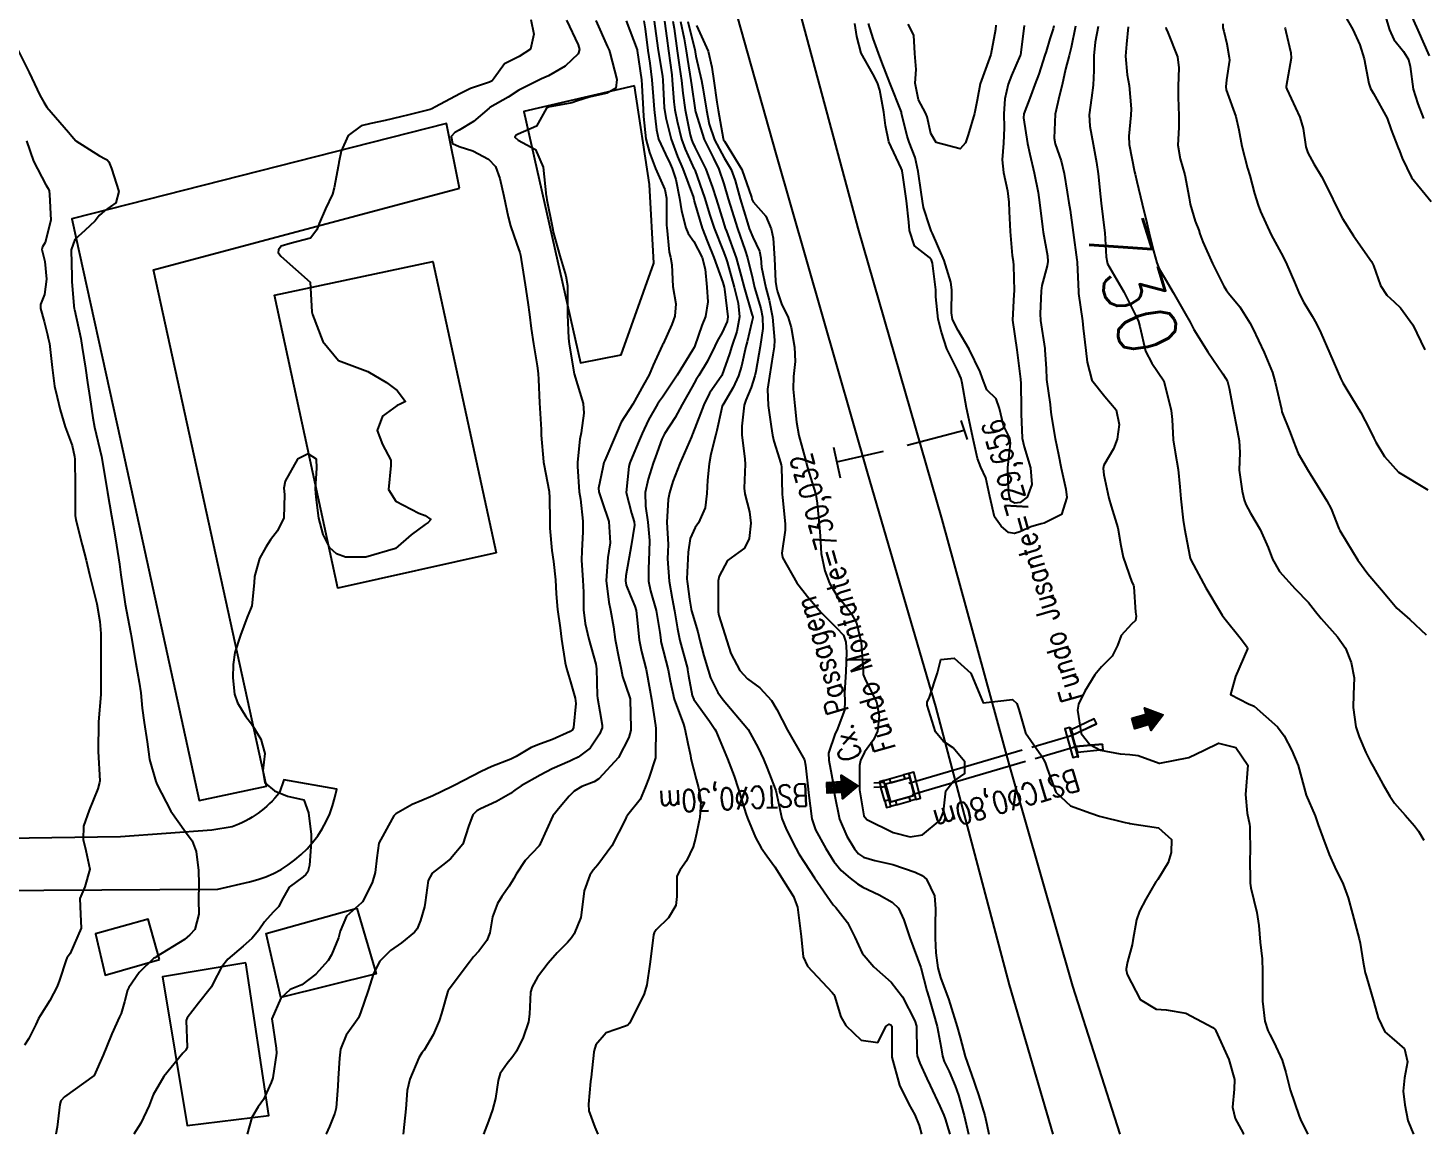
# Model space of a CAD drawing. Header units: metres. Extents: x 292545 to 299085, y 7450245 to 7463078.
# Drawn here: x 298801.4 to 298896, y 7450250 to 7450325 of the extents above; entities that cross this region are included whole.
import ezdxf
from ezdxf.enums import TextEntityAlignment as Align

# ---------------------------------------------------------------- set-up
doc = ezdxf.new("R2010")
doc.units = ezdxf.units.M
doc.linetypes.add('CONTINUO', pattern=[0])
doc.linetypes.add('TRACEJADO', pattern=[8.7, 8, -0.7])
for name, color, linetype in [('BUEIRO', 151, 'Continuous'), ('CAIXA', 45, 'Continuous'), ('Cotas', 45, 'Continuous'), ('Curvas de Nivel 1m', 11, 'Continuous'), ('Curvas de Nivel 5m', 15, 'Continuous'), ('Edificações', 30, 'Continuous'), ('Linha Férrea', 20, 'Continuous'), ('Pórtico', 62, 'Continuous'), ('TEXTO', 45, 'Continuous'), ('TUBO', 45, 'Continuous'), ('Vias Primárias', 230, 'Continuous')]:
    doc.layers.add(name, color=color, linetype=linetype)
doc.styles.add('ROMANS', font='romans', dxfattribs={"height": 0.2})
doc.styles.add('Style-STANDARD', font='STANDARD.shx')

msp = doc.modelspace()

# ---------------------------------------------------------------- hatches: boundary and pattern name
at = {"layer": 'TEXTO'}
for points in [[(298876.283, 7450278.17), (298877.256, 7450278.456), (298877.135, 7450278.869), (298878.4, 7450278.407), (298877.586, 7450277.335), (298877.465, 7450277.747), (298876.491, 7450277.461)], [(298855.578, 7450273.819), (298856.591, 7450273.878), (298856.566, 7450274.307), (298857.694, 7450273.572), (298856.658, 7450272.711), (298856.633, 7450273.14), (298855.62, 7450273.082)]]:
    msp.add_hatch(color=256, dxfattribs=at).paths.add_polyline_path(points)

# ---------------------------------------------------------------- linework, layer by layer
at = {"layer": 'BUEIRO', "linetype": 'TRACEJADO', "flags": 128}
for points in [[(298858.766, 7450273.784), (298859.507, 7450273.833)], [(298858.786, 7450273.484), (298859.527, 7450273.534)]]:
    msp.add_lwpolyline(points, dxfattribs=at)
at = {"layer": 'BUEIRO', "linetype": 'CONTINUO'}
for points in [[(298872.623, 7450275.587, 731.791), (298872.076, 7450277.547, 731.788), (298871.739, 7450277.441, 731.779), (298872.285, 7450275.502, 731.764)], [(298873.883, 7450277.805, 730.538), (298873.733, 7450278.121, 730.538), (298872.174, 7450277.381, 731.454), (298872.269, 7450277.038, 731.454)], [(298874.301, 7450276.388, 730.321), (298872.492, 7450276.22, 731.441), (298872.593, 7450275.878, 731.438), (298874.333, 7450276.04, 730.321)]]:
    msp.add_polyline3d(points, close=True, dxfattribs=at)
for points in [[(298872.076, 7450277.547, 731.788), (298872.088, 7450277.539, 731.379), (298872.65, 7450275.526, 731.388), (298872.623, 7450275.587, 731.791)], [(298874.298, 7450276.418, 729.851), (298872.477, 7450276.249, 729.656), (298872.244, 7450277.017, 729.658), (298873.889, 7450277.793, 730.019), (298873.883, 7450277.805, 730.538)], [(298874.298, 7450276.418, 729.851), (298874.301, 7450276.388, 730.321)]]:
    msp.add_polyline3d(points, dxfattribs=at)
at = {"layer": 'CAIXA', "linetype": 'CONTINUO'}
for points in [[(298861.615, 7450272.657, 732), (298861.945, 7450272.742, 732.001), (298861.492, 7450274.51, 731.996), (298861.162, 7450274.425, 732.003)], [(298859.554, 7450273.551, 732.043), (298859.445, 7450273.941, 732.044), (298859.152, 7450273.859, 732.043), (298859.261, 7450273.469, 732.043)], [(298861.221, 7450274.136, 730.069), (298859.561, 7450273.686, 730.123), (298859.918, 7450272.493, 730.12), (298861.507, 7450272.941, 730.061)], [(298861.228, 7450274.148, 731.809), (298861.158, 7450274.424, 731.805), (298860.793, 7450274.321, 731.814), (298860.869, 7450274.05, 731.814)], [(298859.932, 7450272.183, 732.058), (298859.808, 7450272.626, 732.055), (298859.519, 7450272.545, 732.055), (298859.643, 7450272.102, 732.055)]]:
    msp.add_polyline3d(points, close=True, dxfattribs=at)
for points in [[(298859.451, 7450273.943, 731.823), (298859.84, 7450274.053, 731.82), (298859.914, 7450273.789, 731.82), (298859.517, 7450273.684, 731.823)], [(298859.856, 7450272.473, 732.058), (298859.554, 7450273.551, 732.043)], [(298859.84, 7450274.053, 731.82), (298860.793, 7450274.321, 731.814)], [(298859.914, 7450273.789, 731.82), (298860.869, 7450274.05, 731.814)], [(298859.519, 7450272.545, 732.055), (298859.261, 7450273.469, 732.043)], [(298860.241, 7450272.582, 731.77), (298861.179, 7450272.846, 731.788)], [(298861.608, 7450272.655, 731.792), (298861.26, 7450272.557, 731.788), (298861.179, 7450272.846, 731.788), (298861.527, 7450272.944, 731.792)], [(298859.856, 7450272.473, 731.798), (298860.241, 7450272.582, 731.77), (298860.322, 7450272.293, 731.77), (298859.937, 7450272.185, 731.792)], [(298860.322, 7450272.293, 731.77), (298861.26, 7450272.557, 731.788)]]:
    msp.add_polyline3d(points, dxfattribs=at)
at = {"layer": 'Curvas de Nivel 1m', "flags": 128}
for points, elevation in [([(298894.812, 7450326.82), (298895.689, 7450324.86), (298896.452, 7450323.116)], 723), ([(298893.336, 7450326.302), (298893.774, 7450324.884), (298894.067, 7450324.221), (298894.718, 7450323.409), (298895.052, 7450322.867), (298895.167, 7450322.407), (298895.372, 7450320.863), (298895.685, 7450319.852), (298896.072, 7450318.856)], 724), ([(298835.501, 7450325.579), (298835.715, 7450324.588), (298835.477, 7450323.579), (298834.708, 7450323.077), (298833.717, 7450322.586), (298833.018, 7450321.607), (298832.872, 7450321.428), (298832.69, 7450321.34), (298831.403, 7450320.905), (298830.682, 7450320.531), (298829.042, 7450319.654), (298828.796, 7450319.533), (298828.67, 7450319.488), (298827.225, 7450319.114), (298826.662, 7450318.975), (298825.628, 7450318.721), (298824.655, 7450318.523), (298823.995, 7450318.367), (298823.119, 7450317.723), (298822.632, 7450316.642), (298822.47, 7450315.886), (298822.453, 7450315.732), (298822.171, 7450314.162), (298822.04, 7450313.736), (298821.576, 7450312.747), (298821.135, 7450311.744), (298820.991, 7450311.323), (298820.563, 7450310.751), (298819.167, 7450310.379), (298818.557, 7450310.215), (298818.387, 7450309.949), (298818.367, 7450309.782), (298818.549, 7450309.526), (298820.523, 7450307.75), (298820.647, 7450305.749), (298820.68, 7450305.569), (298821.388, 7450303.741), (298822.464, 7450302.437), (298824.453, 7450301.71), (298825.713, 7450300.959), (298826.44, 7450300.414), (298826.995, 7450299.674), (298826.631, 7450299.477), (298826.429, 7450299.39), (298825.444, 7450298.668), (298825.071, 7450297.7), (298825.445, 7450296.746), (298826.004, 7450295.686), (298826.006, 7450295.313), (298825.855, 7450293.688), (298826.351, 7450292.894), (298827.915, 7450292.088), (298828.337, 7450291.927), (298828.722, 7450291.656), (298828.548, 7450291.441), (298828.329, 7450291.308), (298827.378, 7450290.613), (298826.313, 7450289.68), (298824.307, 7450289.109), (298822.934, 7450289.097), (298822.309, 7450289.324), (298821.857, 7450289.735), (298821.421, 7450290.64), (298821.13, 7450291.742), (298820.936, 7450293.162), (298820.897, 7450293.745), (298820.987, 7450295.133), (298820.951, 7450295.744), (298820.386, 7450296.107), (298819.681, 7450295.761), (298818.841, 7450294.246), (298818.744, 7450293.774), (298818.787, 7450293.343), (298818.744, 7450291.774), (298818.324, 7450290.896), (298817.831, 7450290.272), (298817.516, 7450289.788), (298817.092, 7450289.005), (298816.764, 7450287.795), (298816.726, 7450287.356), (298816.565, 7450285.797), (298816.495, 7450285.563), (298816.255, 7450285.025), (298815.797, 7450283.807), (298815.413, 7450282.624), (298815.299, 7450281.814), (298815.294, 7450280.904), (298815.402, 7450279.812), (298815.592, 7450279.214), (298816.178, 7450278.281), (298816.554, 7450277.796), (298817.189, 7450276.758), (298817.463, 7450275.787), (298817.324, 7450274.595), (298817.46, 7450273.787), (298818.115, 7450273.239), (298818.996, 7450272.885), (298820.106, 7450272.623), (298820.409, 7450271.755), (298820.605, 7450270.279), (298820.599, 7450269.752), (298820.495, 7450268.191), (298820.379, 7450267.755), (298820.245, 7450267.562), (298820.048, 7450267.412), (298819.103, 7450266.703), (298818.578, 7450265.774), (298818.397, 7450265.399), (298818.015, 7450265.012), (298817.438, 7450264.356), (298817.05, 7450263.79), (298816.573, 7450263.219), (298815.992, 7450262.698), (298814.949, 7450261.816), (298814.508, 7450261.289), (298813.958, 7450260.194), (298813.833, 7450259.953), (298813.751, 7450259.832), (298812.945, 7450258.838), (298812.188, 7450257.847), (298812.126, 7450257.652), (298812.188, 7450255.847), (298812.101, 7450255.648), (298811.899, 7450255.44), (298810.596, 7450253.869), (298809.87, 7450252.612), (298809.676, 7450252.07), (298809.617, 7450251.882), (298809.05, 7450250.683), (298808.56, 7450249.95)], 742), ([(298837.918, 7450325.548), (298838.718, 7450323.873), (298838.802, 7450323.539), (298838.71, 7450323.264), (298837.833, 7450322.418), (298836.695, 7450321.769), (298836.228, 7450321.567), (298834.685, 7450320.786), (298833.956, 7450320.321), (298832.72, 7450319.61), (298832.69, 7450319.592), (298832.672, 7450319.575), (298831.617, 7450318.662), (298830.65, 7450318.083), (298830.358, 7450317.923), (298830.101, 7450317.638), (298830.182, 7450317.181), (298830.636, 7450316.957), (298831.573, 7450316.681), (298832.628, 7450316.117), (298833.117, 7450315.605), (298833.411, 7450314.802), (298833.662, 7450313.599), (298833.974, 7450312.201), (298834.127, 7450311.594), (298834.56, 7450310.341), (298834.751, 7450309.783), (298834.795, 7450309.586), (298834.842, 7450309.292), (298835.126, 7450307.581), (298835.304, 7450306.371), (298835.403, 7450305.577), (298835.529, 7450304.61), (298835.687, 7450303.572), (298835.94, 7450302.088), (298836.009, 7450301.567), (298836.028, 7450301.145), (298836.087, 7450299.565), (298836.201, 7450297.768), (298836.21, 7450297.563), (298836.213, 7450297.375), (298836.353, 7450295.56), (298836.358, 7450295.536), (298836.382, 7450295.423), (298836.739, 7450293.556), (298836.781, 7450293.131), (298836.792, 7450291.555), (298836.804, 7450291.079), (298836.939, 7450289.554), (298837.04, 7450288.814), (298837.187, 7450287.551), (298837.221, 7450286.603), (298837.317, 7450285.549), (298837.503, 7450284.295), (298837.596, 7450283.546), (298837.834, 7450281.928), (298837.924, 7450281.543), (298838.204, 7450280.637), (298838.515, 7450279.537), (298838.559, 7450279.166), (298838.397, 7450277.538), (298838.321, 7450277.388), (298838.169, 7450277.278), (298836.978, 7450276.735), (298836.156, 7450276.427), (298835.534, 7450276.187), (298834.517, 7450275.584), (298834.141, 7450275.388), (298832.853, 7450274.886), (298832.132, 7450274.565), (298830.342, 7450273.637), (298830.205, 7450273.556), (298830.121, 7450273.51), (298828.864, 7450272.9), (298828.107, 7450272.588), (298827.459, 7450272.31), (298826.348, 7450271.677), (298826.219, 7450271.552), (298826.09, 7450271.348), (298825.2, 7450269.693), (298825.066, 7450268.698), (298824.948, 7450267.697), (298824.749, 7450266.993), (298824.094, 7450265.709), (298824.022, 7450265.648), (298822.996, 7450264.737), (298822.571, 7450263.724), (298822.451, 7450263.273), (298821.987, 7450262.126), (298821.758, 7450261.733), (298820.913, 7450260.802), (298819.958, 7450260.076), (298819.738, 7450259.981), (298819.184, 7450259.768), (298818.54, 7450259.181), (298817.933, 7450257.78), (298818.232, 7450255.777), (298818.24, 7450255.436), (298817.99, 7450253.779), (298817.969, 7450253.692), (298817.88, 7450253.447), (298817.361, 7450252.292), (298817, 7450251.789), (298816.565, 7450251.08), (298816.258, 7450249.95)], 741), ([(298841.962, 7450325.498), (298842.714, 7450323.531), (298842.721, 7450323.49), (298843.017, 7450321.487), (298843.046, 7450321.13), (298843.128, 7450319.485), (298843.144, 7450319.007), (298843.296, 7450317.483), (298843.552, 7450316.562), (298843.965, 7450315.477), (298844.601, 7450314.038), (298844.704, 7450313.468), (298844.72, 7450311.613), (298844.721, 7450311.468), (298844.89, 7450309.799), (298844.979, 7450309.464), (298845.065, 7450308.942), (298845.129, 7450307.461), (298845.343, 7450306.289), (298845.28, 7450305.458), (298845.078, 7450304.877), (298844.474, 7450303.575), (298844.437, 7450303.507), (298844.415, 7450303.471), (298843.813, 7450302.123), (298843.534, 7450301.479), (298843.138, 7450300.791), (298842.433, 7450299.49), (298841.644, 7450298.272), (298841.312, 7450297.506), (298840.516, 7450295.65), (298840.464, 7450295.519), (298840.38, 7450295.188), (298840.105, 7450293.783), (298840.121, 7450293.522), (298840.353, 7450292.861), (298840.796, 7450291.513), (298840.886, 7450290.079), (298840.806, 7450289.513), (298840.733, 7450289.087), (298840.616, 7450287.515), (298840.792, 7450286.036), (298840.92, 7450285.51), (298841.119, 7450284.375), (298841.231, 7450283.505), (298841.486, 7450282.239), (298841.623, 7450281.499), (298841.722, 7450281.011), (298842.194, 7450279.621), (298842.234, 7450279.49), (298842.239, 7450279.442), (298842.298, 7450277.489), (298842.284, 7450277.367), (298842.157, 7450276.867), (298841.455, 7450275.5), (298840.128, 7450274.063), (298839.791, 7450273.859), (298838.967, 7450273.532), (298838.435, 7450273.22), (298838.113, 7450272.872), (298837.484, 7450272.164), (298836.993, 7450271.556), (298836.148, 7450269.643), (298836.113, 7450269.569), (298836.072, 7450269.521), (298835.125, 7450268.516), (298834.506, 7450267.585), (298834.351, 7450267.284), (298834.041, 7450266.77), (298833.543, 7450266.082), (298833.241, 7450265.598), (298832.911, 7450264.704), (298832.712, 7450263.603), (298832.52, 7450263.08), (298831.984, 7450262.355), (298831.625, 7450261.968), (298831.336, 7450261.62), (298829.954, 7450259.784), (298829.894, 7450259.701), (298829.866, 7450259.641), (298829.447, 7450258.136), (298829.29, 7450257.646), (298828.885, 7450256.683), (298828.258, 7450255.656), (298828.104, 7450255.455), (298827.898, 7450255.119), (298827.29, 7450253.669), (298827.12, 7450252.916), (298827.018, 7450251.673), (298826.919, 7450250.601), (298826.843, 7450249.95)], 739), ([(298843.182, 7450325.486), (298843.26, 7450324.96), (298843.444, 7450323.483), (298843.573, 7450322.612), (298843.719, 7450321.48), (298843.801, 7450320.36), (298843.873, 7450319.478), (298844.04, 7450318.088), (298844.177, 7450317.475), (298844.633, 7450316.451), (298844.955, 7450315.794), (298845.093, 7450315.463), (298845.339, 7450314.732), (298845.588, 7450313.455), (298845.723, 7450312.592), (298846.013, 7450311.448), (298846.187, 7450311.063), (298846.564, 7450310.525), (298847.12, 7450309.434), (298847.34, 7450308.633), (298847.45, 7450307.431), (298847.519, 7450306.424), (298847.359, 7450305.431), (298847.101, 7450304.827), (298846.625, 7450303.438), (298846.58, 7450303.331), (298846.47, 7450303.145), (298845.431, 7450301.455), (298844.438, 7450299.954), (298844.232, 7450299.675), (298844.097, 7450299.473), (298843.486, 7450298.41), (298843.05, 7450297.484), (298842.863, 7450297.021), (298842.387, 7450295.888), (298842.226, 7450295.492), (298842.15, 7450295.263), (298841.976, 7450293.496), (298842.342, 7450292.076), (298842.526, 7450291.488), (298842.541, 7450291.278), (298842.317, 7450289.879), (298842.244, 7450289.491), (298841.955, 7450287.827), (298841.928, 7450287.495), (298841.982, 7450287.196), (298842.273, 7450286.475), (298842.559, 7450285.78), (298842.641, 7450285.486), (298842.7, 7450285.044), (298842.852, 7450283.484), (298843.024, 7450282.689), (298843.321, 7450281.479), (298843.582, 7450280.093), (298843.688, 7450279.475), (298843.964, 7450277.674), (298843.976, 7450277.472), (298843.969, 7450275.648), (298843.952, 7450275.472), (298843.504, 7450274.101), (298843.265, 7450273.479), (298842.927, 7450272.665), (298842.095, 7450271.607), (298842.04, 7450271.545), (298842.006, 7450271.491), (298841.925, 7450271.326), (298841.002, 7450269.506), (298840.06, 7450268.23), (298839.726, 7450267.853), (298839.499, 7450267.526), (298839.116, 7450266.45), (298839.008, 7450265.53), (298838.896, 7450264.649), (298838.444, 7450263.536), (298838.268, 7450263.269), (298837.994, 7450262.948), (298837.285, 7450262.249), (298836.67, 7450261.56), (298835.963, 7450260.604), (298835.589, 7450259.941), (298835.491, 7450259.575), (298835.416, 7450258.098), (298835.348, 7450257.576), (298834.99, 7450256.506), (298834.526, 7450255.584), (298834.278, 7450255.207), (298833.894, 7450254.748), (298833.42, 7450254.062), (298833.286, 7450253.596), (298833.11, 7450252.358), (298832.9, 7450251.6), (298832.625, 7450250.828), (298832.299, 7450249.95)], 738), ([(298843.866, 7450325.479), (298844.061, 7450324.139), (298844.152, 7450323.476), (298844.429, 7450321.74), (298844.459, 7450321.472), (298844.559, 7450319.587), (298844.572, 7450319.471), (298844.665, 7450318.922), (298845.016, 7450317.464), (298845.462, 7450316.289), (298845.814, 7450315.452), (298846.533, 7450313.502), (298846.543, 7450313.441), (298846.554, 7450313.402), (298846.591, 7450313.256), (298847.14, 7450311.434), (298847.487, 7450310.508), (298847.927, 7450309.426), (298848.528, 7450307.732), (298848.624, 7450307.419), (298848.654, 7450307.287), (298848.869, 7450305.416), (298848.827, 7450305.088), (298848.487, 7450304.341), (298848.142, 7450303.759), (298847.979, 7450303.425), (298847.489, 7450302.403), (298846.903, 7450301.435), (298846.73, 7450301.157), (298846.445, 7450300.657), (298845.779, 7450299.45), (298845.291, 7450298.586), (298844.574, 7450297.467), (298844.399, 7450297.118), (298843.958, 7450295.903), (298843.805, 7450295.476), (298843.466, 7450294.385), (298843.268, 7450293.481), (298843.274, 7450292.556), (298843.449, 7450291.479), (298843.566, 7450290.232), (298843.544, 7450289.478), (298843.477, 7450288.296), (298843.485, 7450287.478), (298843.626, 7450286.826), (298844.009, 7450285.473), (298844.248, 7450283.998), (298844.314, 7450283.469), (298844.33, 7450283.381), (298844.831, 7450281.464), (298844.965, 7450280.703), (298845.236, 7450279.46), (298845.858, 7450277.762), (298845.961, 7450277.452), (298846.153, 7450276.453), (298846.331, 7450275.633), (298846.371, 7450275.447), (298846.716, 7450274.028), (298846.871, 7450273.439), (298847.033, 7450272.512), (298846.978, 7450271.437), (298846.675, 7450270.037), (298846.515, 7450269.443), (298846.063, 7450268.483), (298845.632, 7450267.88), (298845.416, 7450267.456), (298845.411, 7450266.078), (298845.35, 7450265.457), (298844.848, 7450264.629), (298844.006, 7450263.804), (298843.868, 7450263.608), (298843.83, 7450263.472), (298843.621, 7450261.831), (298843.569, 7450261.474), (298843.367, 7450260.068), (298843.183, 7450259.478), (298842.784, 7450258.642), (298842.193, 7450257.487), (298842.078, 7450257.342), (298841.93, 7450257.272), (298840.621, 7450256.811), (298839.91, 7450256), (298839.796, 7450255.629), (298839.775, 7450255.521), (298839.59, 7450253.819), (298839.556, 7450253.523), (298839.41, 7450251.982), (298839.448, 7450251.524), (298839.847, 7450250.429), (298840.058, 7450249.95)], 737), ([(298844.567, 7450325.472), (298844.726, 7450324.316), (298844.834, 7450323.468), (298845.064, 7450321.832), (298845.105, 7450321.464), (298845.203, 7450319.987), (298845.272, 7450319.461), (298845.423, 7450318.697), (298845.719, 7450317.454), (298845.967, 7450316.781), (298846.597, 7450315.44), (298846.622, 7450315.383), (298847.306, 7450313.433), (298847.631, 7450312.381), (298847.94, 7450311.426), (298848.558, 7450309.883), (298848.733, 7450309.418), (298848.816, 7450309.151), (298849.303, 7450307.412), (298849.574, 7450306.347), (298849.661, 7450305.408), (298849.479, 7450304.42), (298849.153, 7450303.413), (298848.983, 7450302.9), (298848.453, 7450301.42), (298847.634, 7450300.235), (298847.234, 7450299.432), (298847.02, 7450298.838), (298846.47, 7450297.439), (298846.452, 7450297.39), (298846.401, 7450297.269), (298845.61, 7450295.452), (298845.138, 7450294.226), (298844.907, 7450293.462), (298844.812, 7450293.008), (298844.735, 7450291.464), (298844.82, 7450289.965), (298844.802, 7450289.463), (298844.778, 7450288.991), (298844.891, 7450287.461), (298845.1, 7450286.286), (298845.255, 7450285.46), (298845.464, 7450284.245), (298845.621, 7450283.456), (298846.126, 7450281.54), (298846.144, 7450281.451), (298846.209, 7450281.057), (298846.457, 7450279.708), (298846.571, 7450279.444), (298847.618, 7450277.982), (298847.993, 7450277.423), (298848.051, 7450277.311), (298848.159, 7450277.033), (298848.844, 7450275.413), (298849.296, 7450274.244), (298849.579, 7450273.405), (298850.098, 7450271.708), (298850.196, 7450271.398), (298850.756, 7450270.066), (298851.134, 7450269.384), (298851.511, 7450268.822), (298852.06, 7450268.094), (298852.337, 7450267.657), (298852.509, 7450267.373), (298853.332, 7450266.062), (298853.607, 7450265.356), (298853.644, 7450264.981), (298853.84, 7450263.352), (298853.982, 7450261.969), (298854.281, 7450261.347), (298855.955, 7450259.567), (298856.059, 7450259.434), (298856.105, 7450259.328), (298856.528, 7450257.91), (298856.879, 7450257.316), (298857.918, 7450256.328), (298859.043, 7450256.162), (298859.613, 7450257.283), (298859.813, 7450257.402), (298859.934, 7450257.367), (298859.991, 7450257.279), (298860.001, 7450257.21), (298859.997, 7450255.279), (298860.006, 7450255.175), (298860.514, 7450253.274), (298861.143, 7450251.988), (298861.556, 7450251.263), (298861.846, 7450250.544), (298862.015, 7450249.95)], 736), ([(298845.649, 7450325.456), (298845.908, 7450324.27), (298846.045, 7450323.45), (298846.13, 7450322.871), (298846.353, 7450321.445), (298846.396, 7450321.15), (298846.649, 7450319.44), (298846.671, 7450319.322), (298847.268, 7450317.434), (298847.891, 7450316.167), (298848.27, 7450315.424), (298848.608, 7450314.434), (298848.896, 7450313.417), (298849.027, 7450312.977), (298849.525, 7450311.41), (298850.055, 7450309.908), (298850.215, 7450309.403), (298850.533, 7450308.04), (298850.69, 7450307.397), (298851.102, 7450305.985), (298851.23, 7450305.389), (298851.255, 7450304.624), (298851.061, 7450303.391), (298850.761, 7450301.701), (298850.698, 7450301.396), (298850.445, 7450300.611), (298850.093, 7450299.747), (298849.985, 7450299.404), (298849.82, 7450297.998), (298849.821, 7450297.406), (298850.033, 7450295.757), (298850.053, 7450295.403), (298849.989, 7450293.782), (298850.034, 7450293.403), (298850.344, 7450292.166), (298850.435, 7450291.398), (298850.323, 7450290.361), (298850.006, 7450289.713), (298849.588, 7450289.407), (298848.852, 7450288.867), (298848.289, 7450287.807), (298848.219, 7450287.486), (298848.217, 7450287.421), (298848.22, 7450287.359), (298848.216, 7450285.421), (298848.22, 7450285.379), (298848.26, 7450285.142), (298848.8, 7450283.414), (298849.085, 7450282.556), (298849.683, 7450281.405), (298850.207, 7450280.846), (298851.049, 7450280.235), (298851.828, 7450279.375), (298852.184, 7450278.756), (298852.914, 7450277.362), (298853.987, 7450275.509), (298854.065, 7450275.351), (298854.139, 7450274.985), (298854.33, 7450273.348), (298854.349, 7450273.118), (298854.564, 7450271.345), (298854.829, 7450270.599), (298855.524, 7450269.335), (298856.064, 7450268.441), (298856.565, 7450267.829), (298857.175, 7450267.313), (298857.675, 7450266.941), (298858.037, 7450266.711), (298859.145, 7450266.176), (298860.027, 7450265.695), (298860.449, 7450265.276), (298860.805, 7450264.482), (298861.222, 7450263.268), (298861.973, 7450261.26), (298862.379, 7450259.675), (298862.5, 7450259.252), (298862.835, 7450258.14), (298863.067, 7450257.243), (298863.34, 7450255.81), (298863.428, 7450255.237), (298863.546, 7450254.882), (298863.893, 7450254.198), (298864.302, 7450253.226), (298864.514, 7450252.583), (298864.895, 7450251.22), (298865.204, 7450249.95)], 734), ([(298846.164, 7450325.449), (298846.628, 7450323.528), (298846.645, 7450323.441), (298846.654, 7450323.383), (298846.71, 7450323.101), (298847.079, 7450321.436), (298847.167, 7450320.956), (298847.426, 7450319.432), (298847.611, 7450318.478), (298847.959, 7450317.427), (298848.631, 7450316.209), (298849.091, 7450315.415), (298849.368, 7450314.656), (298849.711, 7450313.409), (298850.196, 7450311.785), (298850.321, 7450311.403), (298850.567, 7450310.824), (298851.03, 7450309.865), (298851.106, 7450309.392), (298851.159, 7450308.775), (298851.445, 7450307.386), (298851.665, 7450306.534), (298851.906, 7450305.379), (298852.037, 7450303.819), (298852.004, 7450303.377), (298851.917, 7450302.827), (298851.698, 7450301.381), (298851.563, 7450300.502), (298851.597, 7450299.383), (298851.82, 7450297.971), (298851.892, 7450297.378), (298851.987, 7450296.964), (298852.387, 7450295.743), (298852.488, 7450295.369), (298852.509, 7450295.241), (298852.557, 7450293.368), (298852.571, 7450293.156), (298852.763, 7450291.366), (298852.753, 7450290.941), (298852.538, 7450289.368), (298852.588, 7450289.088), (298853.542, 7450287.357), (298854.274, 7450286.434), (298855.209, 7450285.341), (298856.253, 7450284.297), (298856.723, 7450283.799), (298856.871, 7450283.321), (298856.911, 7450282.642), (298856.886, 7450281.32), (298856.776, 7450279.898), (298856.798, 7450279.321), (298856.791, 7450278.714), (298856.262, 7450277.329), (298856.161, 7450277.123), (298855.693, 7450275.789), (298855.719, 7450275.334), (298856.079, 7450273.375), (298856.088, 7450273.33), (298856.118, 7450272.989), (298856.438, 7450271.325), (298856.937, 7450270.173), (298857.454, 7450269.309), (298857.727, 7450268.963), (298858.065, 7450268.741), (298858.843, 7450268.511), (298860.057, 7450268.248), (298861.592, 7450267.723), (298862.047, 7450267.503), (298862.357, 7450267.255), (298862.903, 7450266.118), (298862.957, 7450265.246), (298862.948, 7450264.182), (298862.938, 7450263.246), (298862.976, 7450262.257), (298863.125, 7450261.243), (298863.304, 7450260.578), (298863.805, 7450259.232), (298863.843, 7450259.123), (298863.948, 7450258.771), (298864.437, 7450257.225), (298864.629, 7450256.516), (298864.984, 7450255.219), (298865.563, 7450253.537), (298865.676, 7450253.212), (298865.874, 7450252.604), (298866.304, 7450251.205), (298866.446, 7450250.604), (298866.58, 7450249.95)], 733), ([(298846.739, 7450325.167), (298847.536, 7450323.432), (298847.79, 7450322.341), (298847.92, 7450321.428), (298848.126, 7450319.978), (298848.212, 7450319.425), (298848.557, 7450317.508), (298848.586, 7450317.421), (298848.642, 7450317.321), (298849.811, 7450315.408), (298850.473, 7450313.523), (298850.507, 7450313.401), (298850.591, 7450313.222), (298851.44, 7450312.245), (298851.812, 7450311.381), (298851.937, 7450310.75), (298852.027, 7450309.378), (298852.098, 7450307.808), (298852.175, 7450307.375), (298852.243, 7450307.097), (298852.512, 7450306.284), (298852.962, 7450305.365), (298853.17, 7450304.686), (298853.393, 7450303.361), (298853.441, 7450302.382), (298853.331, 7450301.361), (298853.306, 7450300.499), (298853.411, 7450299.36), (298853.52, 7450298.255), (298853.679, 7450297.357), (298854.188, 7450295.548), (298854.241, 7450295.351), (298854.376, 7450294.879), (298854.84, 7450293.345), (298854.935, 7450292.756), (298855.07, 7450291.343), (298855.126, 7450290.541), (298855.207, 7450289.341), (298855.451, 7450288.183), (298855.761, 7450287.335), (298856.275, 7450286.509), (298856.811, 7450285.865), (298857.213, 7450285.316), (298857.597, 7450284.65), (298857.913, 7450283.305), (298858.052, 7450281.466), (298858.05, 7450281.302), (298858.056, 7450281.147), (298858.207, 7450280.747), (298858.958, 7450279.292), (298859.129, 7450278.34), (298859.026, 7450277.291), (298858.755, 7450276.696), (298858.149, 7450275.872), (298857.861, 7450275.304), (298857.802, 7450274.968), (298857.815, 7450273.305), (298858.097, 7450271.558), (298858.301, 7450271.298), (298860.084, 7450270.416), (298861.234, 7450270.116), (298862.083, 7450270.263), (298863.284, 7450271.242), (298863.512, 7450271.829), (298863.651, 7450273.237), (298864.129, 7450273.859), (298864.946, 7450274.41), (298864.955, 7450275.222), (298864.152, 7450276.151), (298863.514, 7450276.598), (298862.953, 7450277.248), (298862.401, 7450279.046), (298862.397, 7450279.257), (298862.549, 7450279.607), (298863.091, 7450281.247), (298863.32, 7450282.146), (298864.228, 7450282.252), (298865.364, 7450281.218), (298866.193, 7450279.21), (298868.195, 7450279.432), (298868.472, 7450279.177), (298868.608, 7450278.754), (298869.063, 7450277.171), (298870.147, 7450275.612), (298870.394, 7450275.157), (298870.543, 7450274.752), (298871.121, 7450273.15), (298872.109, 7450272.216), (298873.494, 7450271.727), (298874.099, 7450271.53), (298875.821, 7450271.093), (298876.092, 7450271.039), (298876.152, 7450271.03), (298878.09, 7450270.74), (298878.974, 7450269.948), (298878.959, 7450269.057), (298878.747, 7450268.375), (298878.045, 7450267.229), (298877.969, 7450267.146), (298877.909, 7450267.071), (298877.223, 7450265.886), (298876.794, 7450265.082), (298876.602, 7450264.499), (298876.345, 7450263.087), (298876.3, 7450262.786), (298875.981, 7450261.642), (298875.891, 7450261.174), (298875.901, 7450261.091), (298875.97, 7450260.783), (298876.846, 7450259.081), (298877.943, 7450258.427), (298878.617, 7450258.386), (298879.94, 7450258.146), (298881.773, 7450257.174), (298881.924, 7450257.068), (298881.953, 7450257.02), (298881.983, 7450256.958), (298882.858, 7450255.01), (298883.237, 7450253.659), (298883.228, 7450253.007), (298883.102, 7450251.77), (298883.298, 7450251.006), (298883.843, 7450250.014), (298883.871, 7450249.95)], 732), ([(298870.98, 7450325.156), (298870.937, 7450324.96), (298870.729, 7450324.263), (298870.462, 7450323.417), (298870.388, 7450323.163), (298869.981, 7450321.886), (298869.711, 7450321.17), (298869.422, 7450320.433), (298868.95, 7450319.177), (298868.926, 7450318.912), (298869.2, 7450317.174), (298869.357, 7450316.451), (298869.663, 7450315.17), (298869.924, 7450313.845), (298870.025, 7450313.166), (298870.218, 7450311.522), (298870.265, 7450311.163), (298870.549, 7450309.555), (298870.584, 7450309.159), (298870.54, 7450308.875), (298870.164, 7450307.527), (298870.121, 7450307.164), (298870.061, 7450305.611), (298870.075, 7450305.164), (298870.373, 7450303.263), (298870.388, 7450303.161), (298870.46, 7450301.888), (298870.495, 7450301.201), (298870.502, 7450301.159), (298870.735, 7450299.455), (298870.772, 7450299.155), (298870.818, 7450298.763), (298871.085, 7450297.15), (298871.317, 7450296.071), (298871.497, 7450295.149), (298871.797, 7450293.71), (298871.866, 7450293.145), (298871.501, 7450291.989), (298870.335, 7450291.405), (298870.132, 7450291.365), (298869.424, 7450291.169), (298868.677, 7450290.829), (298868.328, 7450290.696), (298867.911, 7450290.769), (298867.407, 7450291.194), (298866.968, 7450291.829), (298866.636, 7450293.206), (298866.372, 7450294.476), (298866.028, 7450295.214), (298865.818, 7450295.786), (298865.495, 7450297.219), (298865.246, 7450298.397), (298865.058, 7450299.224), (298864.767, 7450300.909), (298864.7, 7450301.228), (298864.459, 7450301.789), (298863.723, 7450303.237), (298863.36, 7450304.371), (298863.149, 7450305.244), (298862.99, 7450306.774), (298862.977, 7450307.245), (298862.755, 7450309.043), (298862.697, 7450309.249), (298862.555, 7450309.44), (298861.527, 7450310.23), (298861.186, 7450311.271), (298861.14, 7450311.833), (298861.003, 7450313.274), (298860.723, 7450315.177), (298860.709, 7450315.279), (298860.691, 7450315.347), (298860.625, 7450315.491), (298859.792, 7450317.289), (298859.56, 7450318.385), (298859.452, 7450319.292), (298859.187, 7450320.793), (298859.021, 7450321.297), (298858.699, 7450321.906), (298857.915, 7450323.308), (298857.62, 7450324.421), (298857.492, 7450325.313)], 732), ([(298868.978, 7450325.178), (298868.944, 7450324.974), (298868.727, 7450323.18), (298868.713, 7450323.143), (298868.107, 7450321.778), (298867.901, 7450321.188), (298867.661, 7450320.208), (298867.587, 7450319.191), (298867.614, 7450318.229), (298867.563, 7450317.191), (298867.485, 7450316.051), (298867.583, 7450315.196), (298867.842, 7450313.954), (298867.929, 7450313.19), (298867.962, 7450312.564), (298868.028, 7450311.188), (298868.159, 7450309.576), (298868.221, 7450309.185), (298868.255, 7450308.899), (298868.287, 7450307.184), (298868.268, 7450306.931), (298868.182, 7450305.185), (298868.473, 7450303.18), (298868.718, 7450301.177), (298868.739, 7450300.889), (298868.768, 7450299.177), (298868.774, 7450298.83), (298868.845, 7450297.176), (298868.985, 7450296.586), (298869.408, 7450295.17), (298869.5, 7450294.035), (298869.184, 7450293.172), (298868.709, 7450292.817), (298868.349, 7450292.754), (298868.064, 7450292.898), (298867.972, 7450293.186), (298867.919, 7450293.627), (298867.864, 7450295.188), (298868.052, 7450296.838), (298868.006, 7450297.186), (298867.572, 7450298.036), (298867.306, 7450299.197), (298867.088, 7450299.848), (298866.445, 7450300.463), (298866.151, 7450301.213), (298865.99, 7450301.683), (298865.25, 7450303.222), (298864.492, 7450304.488), (298864.123, 7450305.234), (298864.052, 7450305.69), (298864.074, 7450307.234), (298864.007, 7450307.759), (298863.545, 7450309.24), (298862.755, 7450311.064), (298862.676, 7450311.249), (298862.576, 7450311.516), (298862.149, 7450312.817), (298862.071, 7450313.258), (298861.986, 7450313.876), (298861.777, 7450315.263), (298861.579, 7450316.212), (298861.176, 7450317.272), (298861.037, 7450317.664), (298860.662, 7450319.229), (298860.653, 7450319.28), (298860.648, 7450319.295), (298859.873, 7450321.288), (298859.32, 7450322.68), (298859.094, 7450323.296), (298858.728, 7450324.286), (298858.419, 7450325.303)], 733), ([(298867.061, 7450325.197), (298867.023, 7450324.913), (298866.713, 7450323.2), (298866.001, 7450321.21), (298865.784, 7450320.106), (298865.612, 7450319.216), (298865.175, 7450317.749), (298864.997, 7450317.225), (298864.639, 7450316.819), (298863.012, 7450317.246), (298862.649, 7450317.855), (298862.396, 7450318.99), (298862.292, 7450319.256), (298861.805, 7450320.134), (298861.583, 7450321.267), (298861.638, 7450322.201), (298861.554, 7450323.267), (298861.482, 7450324.518), (298861.114, 7450325.274)], 734), ([(298872.458, 7450325.134), (298872.172, 7450323.687), (298872.035, 7450323.14), (298871.785, 7450322.225), (298871.556, 7450321.147), (298871.382, 7450320.449), (298871.071, 7450319.154), (298871.014, 7450317.522), (298871.09, 7450317.153), (298871.482, 7450315.998), (298871.681, 7450315.144), (298871.885, 7450313.86), (298872.009, 7450313.139), (298872.092, 7450312.642), (298872.309, 7450311.134), (298872.545, 7450309.281), (298872.565, 7450309.13), (298872.568, 7450309.104), (298872.652, 7450307.129), (298872.666, 7450306.984), (298872.924, 7450305.126), (298872.98, 7450304.641), (298873.153, 7450303.123), (298873.248, 7450302.339), (298873.562, 7450301.119), (298874.442, 7450300.009), (298875.227, 7450299.102), (298875.421, 7450298.097), (298875.282, 7450297.101), (298875.046, 7450296.454), (298874.385, 7450295.336), (298874.333, 7450295.111), (298874.376, 7450294.679), (298874.728, 7450293.106), (298874.887, 7450292.566), (298875.327, 7450291.1), (298875.535, 7450289.883), (298875.693, 7450289.096), (298876.288, 7450287.413), (298876.385, 7450287.189), (298876.415, 7450287.088), (298876.538, 7450285.358), (298876.568, 7450285.085), (298876.541, 7450284.804), (298876.255, 7450284.563), (298875.561, 7450283.779), (298875.315, 7450283.099), (298874.942, 7450282.387), (298874.218, 7450281.664), (298873.78, 7450281.116), (298873.09, 7450280.015), (298872.674, 7450279.133), (298872.601, 7450278.72), (298872.848, 7450277.13), (298873.423, 7450276.389), (298874.152, 7450276.011), (298875.498, 7450275.748), (298876.149, 7450275.719), (298876.7, 7450275.633), (298878.143, 7450275.119), (298878.185, 7450275.111), (298880.148, 7450275.514), (298881.179, 7450276.004), (298882.157, 7450276.469), (298883.327, 7450276.175), (298884.143, 7450274.99), (298884.004, 7450272.992), (298884.104, 7450271.723), (298884.261, 7450270.988), (298884.289, 7450270.79), (298884.3, 7450268.988), (298884.298, 7450268.759), (298884.303, 7450266.987), (298884.357, 7450266.669), (298884.771, 7450264.983), (298884.892, 7450264.103), (298885, 7450262.98), (298885.119, 7450261.846), (298885.158, 7450260.978), (298885.143, 7450259.797), (298885.143, 7450258.978), (298885.297, 7450257.611), (298885.52, 7450256.976), (298885.653, 7450256.707), (298885.915, 7450256.189), (298886.488, 7450254.964), (298886.723, 7450254.133), (298887.022, 7450252.959), (298887.636, 7450251.173), (298887.716, 7450250.951), (298887.85, 7450250.647), (298888.233, 7450249.95)], 731), ([(298876.041, 7450325.097), (298875.921, 7450323.902), (298875.853, 7450323.099), (298875.972, 7450321.826), (298876.109, 7450321.096), (298876.24, 7450319.523), (298876.222, 7450319.094), (298876.075, 7450317.669), (298876.111, 7450317.095), (298876.467, 7450315.249), (298876.501, 7450315.091), (298876.616, 7450314.603), (298876.991, 7450313.084), (298877.295, 7450311.795), (298877.462, 7450311.077), (298877.751, 7450309.876), (298877.968, 7450309.069), (298878.136, 7450308.663), (298878.532, 7450307.976), (298879.086, 7450307.054), (298879.91, 7450305.645), (298880.239, 7450305.043), (298880.496, 7450304.557), (298881.435, 7450303.03), (298882.458, 7450301.548), (298882.669, 7450301.231), (298882.769, 7450301.015), (298882.886, 7450300.574), (298883.178, 7450299.009), (298883.375, 7450297.968), (298883.573, 7450297.002), (298883.598, 7450296.205), (298883.558, 7450295.002), (298883.772, 7450293.588), (298883.914, 7450292.997), (298884.026, 7450292.671), (298884.344, 7450292.087), (298885, 7450290.983), (298885.532, 7450289.767), (298885.823, 7450288.975), (298886.3, 7450288.138), (298887.369, 7450286.959), (298888.274, 7450286.028), (298888.744, 7450285.419), (298889.129, 7450284.937), (298890.245, 7450283.699), (298890.78, 7450282.915), (298891.171, 7450281.963), (298891.362, 7450280.909), (298891.323, 7450279.787), (298891.293, 7450278.909), (298891.49, 7450277.59), (298891.698, 7450276.905), (298892.152, 7450275.851), (298892.47, 7450275.219), (298892.648, 7450274.892), (298893.313, 7450273.694), (298893.796, 7450272.875), (298893.912, 7450272.674), (298894.108, 7450272.403), (298894.822, 7450271.591), (298895.458, 7450270.86), (298895.733, 7450270.499), (298896.083, 7450269.904)], 729), ([(298878.59, 7450325.062), (298878.615, 7450324.945), (298878.729, 7450324.699), (298879.373, 7450323.053), (298879.461, 7450322.297), (298879.423, 7450321.053), (298879.426, 7450320.308), (298879.462, 7450319.052), (298879.46, 7450318.247), (298879.404, 7450317.052), (298879.555, 7450316.13), (298879.868, 7450315.048), (298880.164, 7450313.48), (298880.241, 7450313.044), (298880.581, 7450311.894), (298880.819, 7450311.28), (298880.901, 7450311.035), (298881.093, 7450310.507), (298881.759, 7450309.028), (298882.528, 7450307.491), (298882.697, 7450307.189), (298882.83, 7450307.015), (298883.601, 7450306.091), (298884.296, 7450304.993), (298884.497, 7450304.607), (298885.266, 7450302.982), (298885.816, 7450301.62), (298886.015, 7450300.974), (298886.425, 7450299.139), (298886.469, 7450298.969), (298887.017, 7450297.569), (298887.247, 7450296.957), (298887.575, 7450296.133), (298888.265, 7450294.942), (298888.38, 7450294.757), (298889.514, 7450292.928), (298889.802, 7450292.383), (298890.334, 7450291.048), (298890.388, 7450290.919), (298890.455, 7450290.795), (298891.623, 7450288.907), (298892.299, 7450287.963), (298893.219, 7450286.886), (298893.706, 7450286.308), (298894.271, 7450285.65), (298895.135, 7450284.861), (298896.248, 7450283.824)], 728), ([(298882.461, 7450325.291), (298882.464, 7450325.014), (298882.516, 7450324.799), (298882.722, 7450323.924), (298882.895, 7450323.008), (298882.901, 7450322.818), (298882.698, 7450321.49), (298882.659, 7450321.011), (298882.69, 7450320.82), (298883.346, 7450319.003), (298883.55, 7450318.105), (298883.738, 7450316.999), (298884.133, 7450315.49), (298884.278, 7450314.993), (298884.605, 7450313.775), (298884.845, 7450312.987), (298885.009, 7450312.566), (298885.742, 7450310.978), (298886.551, 7450309.486), (298886.802, 7450308.966), (298887.323, 7450307.75), (298887.665, 7450306.953), (298887.947, 7450306.378), (298888.508, 7450305.445), (298888.8, 7450304.937), (298889.104, 7450304.323), (298889.719, 7450302.928), (298890.456, 7450301.192), (298890.602, 7450300.919), (298890.876, 7450300.486), (298891.825, 7450298.906), (298892.412, 7450297.778), (298892.695, 7450297.185), (298892.842, 7450296.893), (298893.435, 7450295.926), (298894.383, 7450294.87), (298896.365, 7450293.674)], 727), ([(298886.667, 7450325.038), (298886.685, 7450324.97), (298886.731, 7450324.771), (298887.074, 7450323.322), (298887.087, 7450322.964), (298886.755, 7450321.03), (298886.754, 7450320.969), (298886.802, 7450320.858), (298887.687, 7450318.955), (298887.897, 7450318.193), (298888.084, 7450316.948), (298888.225, 7450316.532), (298888.632, 7450315.802), (298889.143, 7450314.935), (298889.714, 7450313.821), (298890.149, 7450312.924), (298890.585, 7450312.092), (298891.325, 7450310.912), (298892.547, 7450309.161), (298892.674, 7450308.898), (298893.163, 7450307.524), (298893.576, 7450306.884), (298894.072, 7450306.43), (298894.514, 7450306.011), (298895.347, 7450304.862), (298896.163, 7450303.168)], 726), ([(298800.715, 7450323.483), (298801.467, 7450321.982), (298802.199, 7450320.453), (298802.453, 7450319.972), (298802.668, 7450319.633), (298804.128, 7450317.948), (298804.36, 7450317.664), (298804.637, 7450317.352), (298806.228, 7450316.323), (298806.625, 7450316.134), (298806.764, 7450316.058), (298806.88, 7450315.917), (298807.05, 7450315.484), (298807.544, 7450313.911), (298807.351, 7450313.153), (298806.583, 7450312.597), (298806.225, 7450312.277), (298805.953, 7450311.926), (298805.237, 7450311.263), (298804.56, 7450310.651), (298804.32, 7450309.944), (298804.353, 7450308.115), (298804.362, 7450307.942), (298804.365, 7450307.786), (298804.505, 7450306.172), (298804.53, 7450305.94), (298804.538, 7450305.904), (298804.971, 7450303.935), (298805.07, 7450303.338), (298805.282, 7450301.932), (298805.422, 7450300.952), (298805.578, 7450299.929), (298805.785, 7450298.561), (298805.898, 7450297.925), (298806.383, 7450295.92), (298806.708, 7450293.917), (298806.778, 7450293.494), (298807.058, 7450291.913), (298807.212, 7450291.023), (298807.391, 7450289.909), (298807.585, 7450288.622), (298807.696, 7450287.906), (298807.943, 7450286.228), (298807.991, 7450285.903), (298808.249, 7450284.478), (298808.352, 7450284.006), (298808.364, 7450283.898), (298808.381, 7450283.757), (298808.697, 7450281.893), (298808.936, 7450280.625), (298809.038, 7450279.887), (298809.144, 7450278.847), (298809.266, 7450277.884), (298809.466, 7450276.568), (298809.554, 7450275.879), (298809.639, 7450275.379), (298810.063, 7450273.871), (298810.076, 7450273.824), (298810.121, 7450273.695), (298811.073, 7450271.86), (298812.082, 7450270.454), (298812.532, 7450269.845), (298812.787, 7450269.121), (298812.957, 7450267.841), (298812.98, 7450266.899), (298812.965, 7450265.841), (298812.982, 7450264.871), (298812.707, 7450263.843), (298812.374, 7450263.472), (298811.996, 7450263.152), (298810.093, 7450261.988), (298809.983, 7450261.918), (298809.934, 7450261.88), (298808.938, 7450260.92), (298808.218, 7450259.897), (298808.143, 7450259.706), (298807.943, 7450258.923), (298807.702, 7450258.136), (298807.605, 7450257.903), (298807.08, 7450256.744), (298806.726, 7450255.912), (298806.496, 7450255.315), (298805.883, 7450253.92), (298803.868, 7450252.481), (298803.619, 7450252.198), (298803.537, 7450251.953), (298803.375, 7450250.42), (298803.283, 7450249.956), (298803.281, 7450249.95)], 743), ([(298801.275, 7450317.345), (298801.762, 7450315.979), (298802.607, 7450314.374), (298802.765, 7450314.128), (298802.816, 7450313.967), (298802.849, 7450313.716), (298802.934, 7450311.965), (298802.558, 7450310.453), (298802.372, 7450310.154), (298802.336, 7450309.972), (298802.541, 7450309.167), (298802.639, 7450307.968), (298802.512, 7450306.923), (298802.238, 7450306.24), (298802.227, 7450305.973), (298802.494, 7450305.098), (298802.709, 7450304.19), (298802.76, 7450303.966), (298802.845, 7450303.597), (298803.024, 7450301.961), (298803.194, 7450300.713), (298803.365, 7450299.956), (298803.562, 7450299.09), (298803.915, 7450297.947), (298804.394, 7450296.677), (298804.546, 7450295.938), (298804.565, 7450295.754), (298804.588, 7450293.938), (298804.592, 7450293.705), (298804.597, 7450291.937), (298804.631, 7450291.636), (298805.059, 7450289.933), (298805.328, 7450288.905), (298805.564, 7450287.927), (298805.986, 7450286.204), (298806.051, 7450285.922), (298806.251, 7450284.741), (298806.325, 7450283.919), (298806.33, 7450283.831), (298806.325, 7450281.919), (298806.327, 7450281.804), (298806.332, 7450279.919), (298806.329, 7450279.781), (298806.173, 7450277.92), (298806.143, 7450275.92), (298806.251, 7450273.919), (298806.241, 7450273.8), (298806.118, 7450273.385), (298805.528, 7450271.929), (298805.164, 7450270.856), (298805.132, 7450269.934), (298805.321, 7450269.187), (298805.572, 7450267.927), (298805.249, 7450266.718), (298804.915, 7450265.937), (298804.956, 7450264.879), (298805, 7450263.935), (298804.251, 7450262.211), (298804.066, 7450261.949), (298804.033, 7450261.899), (298803.98, 7450261.781), (298803.529, 7450260.385), (298803.373, 7450259.956), (298802.877, 7450259.027), (298802.203, 7450257.967), (298802.107, 7450257.792), (298801.924, 7450257.393), (298801.44, 7450256.444), (298801.159, 7450255.977)], 744)]:
    msp.add_lwpolyline(points, dxfattribs=dict(at, elevation=elevation))
at = {"layer": 'Curvas de Nivel 5m', "flags": 128}
for points, elevation in [([(298890.746, 7450325.806), (298891.274, 7450324.915), (298891.758, 7450323.874), (298892.035, 7450322.907), (298892.351, 7450321.248), (298892.481, 7450320.902), (298892.688, 7450320.556), (298893.596, 7450318.886), (298893.875, 7450318.101), (298894.359, 7450316.874), (298894.452, 7450316.684), (298894.632, 7450316.169), (298895.259, 7450314.864), (298896.597, 7450313.224)], 725), ([(298839.916, 7450325.522), (298840.716, 7450323.73), (298840.809, 7450323.509), (298840.868, 7450323.352), (298841.329, 7450321.504), (298841.275, 7450320.916), (298840.684, 7450320.581), (298839.469, 7450320.316), (298838.678, 7450320.057), (298838.28, 7450319.94), (298836.674, 7450319.63), (298836.557, 7450319.562), (298835.881, 7450318.345), (298834.646, 7450317.803), (298834.503, 7450317.733), (298834.418, 7450317.592), (298834.641, 7450317.391), (298835.828, 7450316.765), (298836.343, 7450315.564), (298836.551, 7450313.603), (298836.561, 7450313.56), (298836.567, 7450313.535), (298836.591, 7450313.342), (298836.946, 7450311.556), (298837.043, 7450311.08), (298837.462, 7450309.551), (298837.878, 7450308.202), (298837.982, 7450307.545), (298837.995, 7450306.059), (298838.001, 7450305.545), (298838.052, 7450303.972), (298838.1, 7450303.544), (298838.453, 7450301.54), (298839.056, 7450299.534), (298839.091, 7450298.865), (298838.913, 7450297.535), (298838.837, 7450297.098), (298838.677, 7450295.537), (298838.674, 7450295.243), (298838.79, 7450293.536), (298838.865, 7450293.025), (298839.036, 7450291.533), (298839.043, 7450290.816), (298838.97, 7450289.533), (298838.945, 7450288.892), (298839.03, 7450287.533), (298839.083, 7450286.724), (298839.081, 7450285.532), (298839.186, 7450284.599), (298839.445, 7450283.528), (298839.905, 7450281.836), (298839.951, 7450281.523), (298840.009, 7450279.708), (298840.031, 7450279.522), (298840.184, 7450278.616), (298840.352, 7450277.694), (298840.336, 7450277.518), (298840.167, 7450277.092), (298839.529, 7450276.15), (298838.715, 7450275.534), (298838.336, 7450275.343), (298838.14, 7450275.256), (298836.957, 7450274.729), (298836.13, 7450274.304), (298834.845, 7450273.579), (298834.416, 7450273.29), (298834.115, 7450273.068), (298833.185, 7450272.521), (298832.099, 7450272.017), (298831.834, 7450271.877), (298831.559, 7450271.618), (298831.274, 7450270.812), (298830.883, 7450269.628), (298830.063, 7450268.626), (298829.503, 7450268.201), (298828.81, 7450267.652), (298828.544, 7450267.157), (298828.345, 7450265.657), (298828.298, 7450265.379), (298828.011, 7450264.449), (298827.781, 7450263.887), (298827.611, 7450263.664), (298826.731, 7450262.937), (298825.99, 7450262.404), (298825.257, 7450261.691), (298824.826, 7450260.842), (298824.472, 7450259.702), (298823.938, 7450258.168), (298823.807, 7450257.839), (298823.727, 7450257.712), (298822.977, 7450256.66), (298822.599, 7450255.723), (298822.516, 7450255.104), (298822.437, 7450253.724), (298822.405, 7450253.197), (298822.299, 7450251.726), (298822.215, 7450251.369), (298821.844, 7450250.468), (298821.607, 7450249.963), (298821.6, 7450249.95)], 740), ([(298845.131, 7450325.464), (298845.226, 7450324.972), (298845.443, 7450323.459), (298845.597, 7450322.352), (298845.717, 7450321.455), (298845.807, 7450320.576), (298845.976, 7450319.45), (298846.325, 7450317.768), (298846.403, 7450317.444), (298846.468, 7450317.269), (298846.638, 7450316.929), (298847.37, 7450315.433), (298847.841, 7450314.191), (298848.084, 7450313.425), (298848.577, 7450311.809), (298848.696, 7450311.419), (298848.771, 7450311.218), (298849.427, 7450309.411), (298849.777, 7450308.165), (298849.977, 7450307.405), (298850.505, 7450305.591), (298850.548, 7450305.444), (298850.558, 7450305.399), (298850.559, 7450305.343), (298850.498, 7450305.064), (298850.173, 7450303.707), (298850.101, 7450303.404), (298849.804, 7450302.062), (298849.605, 7450301.408), (298849.238, 7450300.619), (298848.525, 7450299.419), (298848.495, 7450299.356), (298848.427, 7450299.024), (298848.132, 7450297.698), (298848.066, 7450297.423), (298847.727, 7450296.09), (298847.593, 7450295.428), (298847.485, 7450294.315), (298847.439, 7450293.429), (298847.341, 7450292.437), (298846.888, 7450291.434), (298846.653, 7450291.114), (298846.322, 7450290.358), (298846.169, 7450289.442), (298846.1, 7450287.628), (298846.111, 7450287.443), (298846.133, 7450287.293), (298846.271, 7450286.261), (298846.382, 7450285.567), (298846.413, 7450285.448), (298846.835, 7450284.027), (298846.977, 7450283.439), (298847.252, 7450282.411), (298847.533, 7450281.43), (298847.699, 7450280.919), (298848.198, 7450279.926), (298848.561, 7450279.416), (298850.165, 7450277.522), (298850.25, 7450277.399), (298850.924, 7450276.161), (298851.287, 7450275.383), (298851.534, 7450274.776), (298852.088, 7450273.371), (298852.121, 7450273.265), (298852.542, 7450271.366), (298852.841, 7450270.606), (298853.478, 7450269.356), (298853.687, 7450268.974), (298854.063, 7450268.383), (298854.756, 7450267.343), (298856.025, 7450265.498), (298856.106, 7450265.411), (298856.209, 7450265.327), (298857.001, 7450264.303), (298857.49, 7450263.308), (298857.987, 7450262.235), (298858.784, 7450261.292), (298859.963, 7450260.263), (298860.72, 7450259.272), (298861.565, 7450257.635), (298861.663, 7450257.263), (298861.687, 7450255.481), (298861.715, 7450255.262), (298861.898, 7450254.758), (298862.366, 7450253.731), (298862.593, 7450253.249), (298863.262, 7450251.839), (298863.522, 7450251.235), (298863.61, 7450250.993), (298863.843, 7450250.239), (298863.931, 7450249.95)], 735), ([(298874.003, 7450325.117), (298873.79, 7450324.056), (298873.699, 7450323.12), (298873.705, 7450322.118), (298873.647, 7450321.12), (298873.535, 7450320.267), (298873.385, 7450319.123), (298873.422, 7450318.356), (298873.654, 7450317.12), (298873.877, 7450315.871), (298873.987, 7450315.116), (298874.165, 7450313.549), (298874.212, 7450313.114), (298874.423, 7450311.263), (298874.439, 7450311.111), (298874.549, 7450309.488), (298874.597, 7450309.109), (298874.638, 7450309.013), (298875.73, 7450307.098), (298876.508, 7450305.577), (298876.663, 7450305.246), (298876.73, 7450305.087), (298876.824, 7450304.76), (298877.21, 7450303.079), (298877.648, 7450302.255), (298878.453, 7450301.06), (298878.953, 7450299.055), (298879.024, 7450298.453), (298879.087, 7450297.053), (298879.212, 7450296.234), (298879.427, 7450295.05), (298879.546, 7450293.868), (298879.617, 7450293.047), (298879.765, 7450291.62), (298879.854, 7450291.045), (298880.21, 7450289.145), (298880.242, 7450289.041), (298880.31, 7450288.869), (298881.302, 7450287.03), (298882.267, 7450285.394), (298882.41, 7450285.163), (298882.517, 7450285.016), (298883.729, 7450283.509), (298884.112, 7450282.992), (298884.129, 7450282.889), (298883.32, 7450281.003), (298882.97, 7450279.778), (298884.194, 7450279.138), (298884.585, 7450278.986), (298886.172, 7450277.584), (298886.616, 7450276.965), (298887.137, 7450275.976), (298887.564, 7450274.956), (298888.113, 7450272.95), (298888.716, 7450271.557), (298888.935, 7450270.937), (298889.239, 7450270.087), (298889.68, 7450268.926), (298890.06, 7450268.073), (298890.619, 7450266.914), (298890.959, 7450265.985), (298891.262, 7450264.908), (298891.703, 7450263.206), (298891.768, 7450262.902), (298891.984, 7450261.622), (298892.123, 7450260.899), (298892.173, 7450260.696), (298892.698, 7450258.893), (298892.992, 7450257.834), (298893.446, 7450256.885), (298893.919, 7450256.48), (298894.781, 7450255.736), (298894.993, 7450254.864), (298894.785, 7450253.76), (298894.688, 7450252.868), (298894.793, 7450251.942), (298895.013, 7450250.863), (298895.25, 7450250.262), (298895.393, 7450249.95)], 730)]:
    msp.add_lwpolyline(points, dxfattribs=dict(at, elevation=elevation))
at = {"layer": 'Edificações'}
for points in [[(298842.539, 7450321.094), (298835.02, 7450319.351), (298838.881, 7450302.292), (298841.633, 7450302.828), (298843.85, 7450309.042), (298843.547, 7450314.382)], [(298830.668, 7450314.137), (298829.773, 7450318.537), (298804.354, 7450312.068), (298807.694, 7450296.952), (298812.997, 7450272.593), (298817.575, 7450273.555), (298809.898, 7450308.588)], [(298833.153, 7450289.391), (298822.414, 7450286.996), (298818.107, 7450306.886), (298828.845, 7450309.173)], [(298823.701, 7450265.291), (298825.018, 7450260.822), (298818.55, 7450259.217), (298817.543, 7450263.569)], [(298810.308, 7450261.801), (298809.542, 7450264.53), (298805.963, 7450263.549), (298806.632, 7450260.741)], [(298816.164, 7450261.562), (298810.521, 7450260.631), (298812.19, 7450250.537), (298817.734, 7450251.223)]]:
    msp.add_lwpolyline(points, close=True, dxfattribs=at)
at = {"layer": 'Linha Férrea', "linetype": 'Continuous'}
for points in [[(298742.343, 7450703.451), (298750.119, 7450676.237), (298757.889, 7450649.199), (298765.189, 7450623.712), (298769.985, 7450606.424), (298776.494, 7450583.287), (298783.055, 7450560.248), (298788.164, 7450542.214), (298793.821, 7450521.584), (298798.125, 7450506.606), (298804.386, 7450484.418), (298809.295, 7450466.837), (298814.551, 7450448.858), (298819.559, 7450431.225), (298826.267, 7450408.649), (298831.926, 7450389.314), (298837.135, 7450370.779), (298842.092, 7450352.398), (298847.802, 7450331.823), (298852.149, 7450316.412), (298858.34, 7450294.769), (298862.969, 7450278.965), (298867.952, 7450260.088), (298870.924, 7450249.95)], [(298803.518, 7450502.863), (298807.477, 7450488.815), (298811.532, 7450474.718), (298814.928, 7450462.931), (298818.181, 7450450.724), (298822.376, 7450436.486), (298826.524, 7450421.871), (298829.962, 7450410.092), (298834.158, 7450395.757), (298839.58, 7450376.856), (298844.577, 7450358.702), (298849.244, 7450342.015), (298853.156, 7450328.343), (298857.683, 7450311.415), (298863.385, 7450291.665), (298867.958, 7450274.975), (298872.247, 7450259.984), (298875.461, 7450249.95)]]:
    msp.add_lwpolyline(points, dxfattribs=at)
at = {"layer": 'Pórtico'}
for points in [[(298864.674, 7450298.375), (298865.119, 7450297.087)], [(298864.911, 7450297.69), (298861.034, 7450296.688)], [(298856.037, 7450296.563), (298856.496, 7450294.485)], [(298856.258, 7450295.562), (298859.423, 7450296.297)]]:
    msp.add_lwpolyline(points, dxfattribs=at)
at = {"layer": 'TEXTO', "linetype": 'CONTINUO', "flags": 128}
for points in [[(298876.751, 7450278.308), (298876.42, 7450277.702)], [(298876.46, 7450277.566), (298876.887, 7450278.348)], [(298876.522, 7450277.47), (298877.022, 7450278.387)], [(298876.657, 7450277.51), (298877.158, 7450278.427)], [(298876.793, 7450277.55), (298877.45, 7450278.754)], [(298876.929, 7450277.59), (298877.545, 7450278.719)], [(298877.064, 7450277.629), (298877.64, 7450278.684)], [(298877.165, 7450278.858), (298877.148, 7450278.826)], [(298877.26, 7450278.823), (298877.188, 7450278.69)], [(298877.2, 7450277.669), (298877.735, 7450278.65)], [(298877.355, 7450278.788), (298877.228, 7450278.555)], [(298877.336, 7450277.709), (298877.83, 7450278.615)], [(298877.467, 7450277.741), (298877.925, 7450278.58)], [(298877.507, 7450277.605), (298878.02, 7450278.546)], [(298877.546, 7450277.469), (298878.115, 7450278.511)], [(298877.59, 7450277.34), (298878.21, 7450278.476)], [(298877.995, 7450277.874), (298878.305, 7450278.442)], [(298876.344, 7450278.188), (298876.301, 7450278.109)], [(298876.48, 7450278.228), (298876.341, 7450277.973)], [(298876.615, 7450278.268), (298876.38, 7450277.838)], [(298855.641, 7450273.823), (298855.581, 7450273.756)], [(298855.783, 7450273.831), (298855.59, 7450273.615)], [(298855.924, 7450273.839), (298855.598, 7450273.474)], [(298856.065, 7450273.848), (298855.606, 7450273.332)], [(298855.614, 7450273.191), (298856.206, 7450273.856)], [(298855.652, 7450273.083), (298856.347, 7450273.864)], [(298855.793, 7450273.092), (298856.488, 7450273.872)], [(298855.934, 7450273.1), (298856.847, 7450274.124)], [(298856.076, 7450273.108), (298856.931, 7450274.069)], [(298856.217, 7450273.116), (298857.016, 7450274.013)], [(298856.358, 7450273.124), (298857.101, 7450273.958)], [(298856.499, 7450273.132), (298857.186, 7450273.903)], [(298856.593, 7450274.29), (298856.569, 7450274.263)], [(298856.677, 7450274.234), (298856.577, 7450274.122)], [(298856.762, 7450274.179), (298856.585, 7450273.98)], [(298856.634, 7450273.133), (298857.27, 7450273.848)], [(298856.642, 7450272.992), (298857.355, 7450273.792)], [(298856.65, 7450272.851), (298857.44, 7450273.737)], [(298856.664, 7450272.715), (298857.524, 7450273.682)], [(298857.179, 7450273.144), (298857.609, 7450273.627)]]:
    msp.add_lwpolyline(points, dxfattribs=at)
at = {"layer": 'TEXTO', "linetype": 'CONTINUO'}
for points in [[(298876.283, 7450278.17, 0), (298877.256, 7450278.456, 0), (298877.135, 7450278.869, 0), (298878.4, 7450278.407, 0), (298877.586, 7450277.335, 0), (298877.465, 7450277.747, 0), (298876.491, 7450277.461, 0)], [(298855.578, 7450273.819, 0), (298856.591, 7450273.878, 0), (298856.566, 7450274.307, 0), (298857.694, 7450273.572, 0), (298856.658, 7450272.711, 0), (298856.633, 7450273.14, 0), (298855.62, 7450273.082, 0)]]:
    msp.add_polyline3d(points, close=True, dxfattribs=at)
at = {"layer": 'TUBO', "linetype": 'TRACEJADO', "flags": 128}
for points in [[(298861.159, 7450273.765), (298872.252, 7450277.017)], [(298861.384, 7450272.997), (298872.477, 7450276.249)]]:
    msp.add_lwpolyline(points, dxfattribs=at)
at = {"layer": 'Vias Primárias', "elevation": 710.86}
msp.add_lwpolyline([(298767.796, 7450249.95), (298767.222, 7450251.623, -0.310835), (298770.854, 7450260.508), (298779.332, 7450264.412), (298794.569, 7450266.459), (298814.259, 7450266.569), (298816.416, 7450267.067, 0.303364), (298822.334, 7450273.361), (298818.735, 7450273.994), (298818.454, 7450273.129, -0.145282), (298815.231, 7450270.796), (298813.86, 7450270.566), (298807.673, 7450270.122), (298796.785, 7450269.973), (298791.07, 7450269.983), (298779.35, 7450268.733), (298768.497, 7450266.302), (298762.136, 7450263.369, -0.293218), (298756.92, 7450264.096)], format="xyb", dxfattribs=at)

# ---------------------------------------------------------------- texts
at = {"layer": 'Cotas', "style": 'Style-STANDARD'}
msp.add_text('730', height=4, rotation=287.47425, dxfattribs=at).set_placement((298876.363, 7450307.473, 730), align=Align.MIDDLE_CENTER)
at = {"layer": 'TEXTO', "style": 'ROMANS', "width": 0.8}
for s, rotation, p in [('Fundo Jusante=729,656', 106.01454, (298872.982, 7450279.522)), ('Fundo Montante=730,032', 106.01454, (298860.284, 7450276.124)), ('Cx. Passagem', 106.01454, (298857.992, 7450275.509)), ('BSTCØ0,80m', 196.38499, (298872.462, 7450274.749)), ('BSTCØ0,30m', 182.79547, (298854.32, 7450273.722))]:
    msp.add_text(s, height=1.5, rotation=rotation, dxfattribs=at).set_placement(p)

doc.saveas('drawing.dxf')
